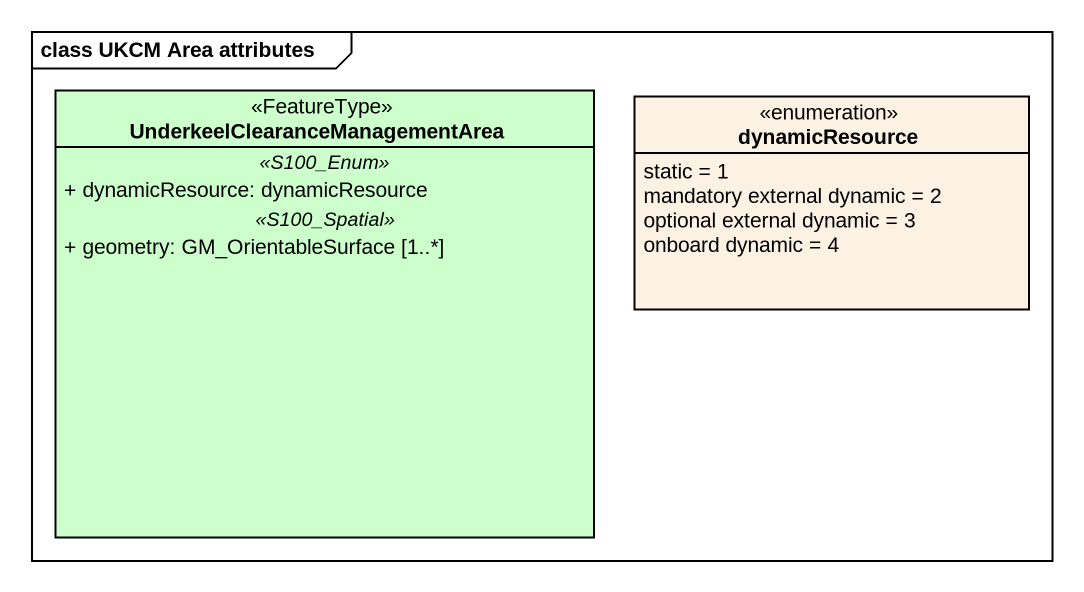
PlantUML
@startuml
mainframe class UKCM Area attributes
hide circle
hide empty members
skinparam classAttributeIconSize 0
class "UnderkeelClearanceManagementArea" as UnderkeelClearanceManagement <<FeatureType>> #CCFFCC {
  .. <<S100_Enum>> ..
  + dynamicResource: dynamicResource
  .. <<S100_Spatial>> ..
  + geometry: GM_OrientableSurface [1..*]
}
enum dynamicResource #FCF2E3 {
  static = 1
  mandatory external dynamic = 2
  optional external dynamic = 3
  onboard dynamic = 4
}
@enduml
